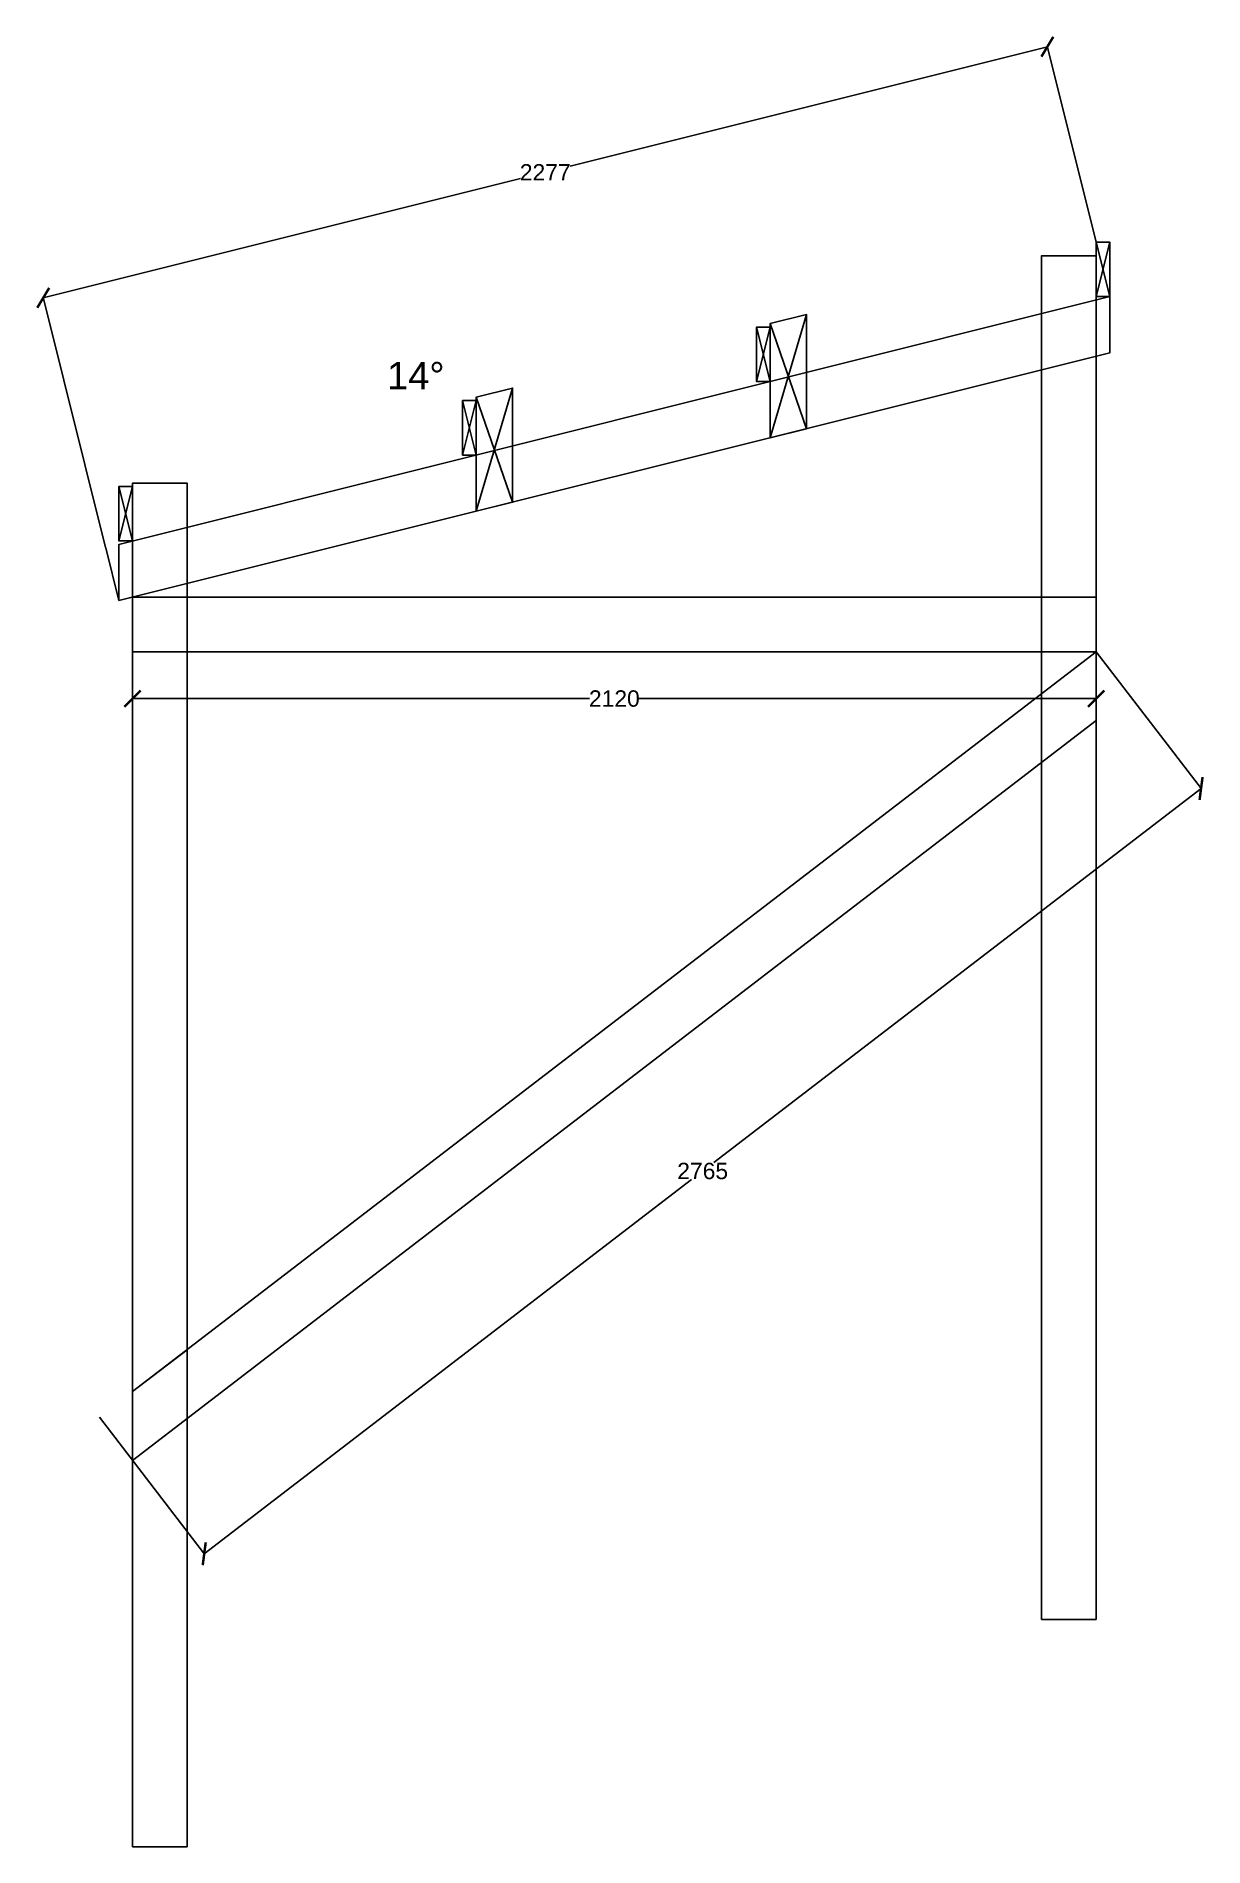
# Model space of a CAD drawing. Header units: inches. Extents: x -212 to 2357, y 0 to 3983.
import ezdxf

# ---------------------------------------------------------------- set-up
doc = ezdxf.new("R2010")
doc.units = ezdxf.units.IN
doc.header["$MEASUREMENT"] = 0
doc.styles.get("Standard").update_dxf_attribs({"font": 'Arial.ttf'})
doc.dimstyles.get("Standard").update_dxf_attribs({"dimtxt": 6, "dimasz": 0.18, "dimexe": 0.18, "dimexo": 0.0625, "dimgap": 0.09, "dimtad": 0, "dimtih": 1, "dimtoh": 1, "dimdec": 0, "dimzin": 0, "dimdsep": 46, "dimtxsty": 'Standard', "dimcen": 0.09, "dimadec": 0, "dimazin": 0, "dimtfac": 1, "dimtdec": 0, "dimtofl": 0, "dimtmove": 0, "dimatfit": 3, "dimfxl": 1, "dimtolj": 1, "dimtzin": 0, "dimarcsym": 0})

# ---------------------------------------------------------------- blocks, each defined once
blk = doc.blocks.new('*D46')
at = {"layer": 'Defpoints', "color": 0, "transparency": 16777216}
for p in [(2000, 3500), (511.4, 3041.9), (0, 3000), (2000, 3000)]:
    blk.add_point(p, dxfattribs=at)
at = {"color": 0, "transparency": 16777216, "insert": (623.1, 3236.2), "char_height": 60, "attachment_point": 5}
blk.add_mtext('\\A1;14°', dxfattribs=at)
blk = doc.blocks.new('_ArchTick')
at = {"color": 0, "linetype": 'ByBlock', "const_width": 0.15}
blk.add_lwpolyline([(-0.5, -0.5), (0.5, 0.5)], dxfattribs=at)
blk = doc.blocks.new('_None')
blk = doc.blocks.new('*D47')
at = {"color": 0, "lineweight": -2, "transparency": 16777216}
for p, q in [((2012.6, 3959.7), (962.8, 3697.2)), ((2149.9, 3410.4), (2012.3, 3960.7)), ((-196.5, 3407.4), (853.2, 3669.8)), ((-59.2, 2858.1), (-196.8, 3408.5))]:
    blk.add_line(p, q, dxfattribs=at)
at = {"layer": 'Defpoints', "color": 0, "transparency": 16777216}
for p in [(2012.6, 3959.7), (2150, 3410), (-59.1, 2857.7)]:
    blk.add_point(p, dxfattribs=at)
at = {"color": 0, "lineweight": -2, "transparency": 16777216, "xscale": 36, "yscale": 36, "zscale": 36}
for p, rotation in [((2012.6, 3959.7), 14.03624346792651), ((-196.5, 3407.4), 194.0362434679265)]:
    blk.add_blockref('_ArchTick', p, dxfattribs=dict(at, rotation=rotation))
at = {"color": 0, "transparency": 16777216, "insert": (908, 3683.5), "char_height": 36, "attachment_point": 5}
blk.add_mtext('\\A1;2277', dxfattribs=at)
blk = doc.blocks.new('*D50')
at = {"color": 0, "lineweight": -2, "transparency": 16777216}
for p, q in [((2120.2, 2628.5), (2351.5, 2327.3)), ((2350.8, 2328.1), (1278.7, 1505.2)), ((157.7, 644.6), (1229.8, 1467.6)), ((-72.8, 945), (158.4, 643.8))]:
    blk.add_line(p, q, dxfattribs=at)
at = {"layer": 'Defpoints', "color": 0, "transparency": 16777216}
for p in [(2120, 2628.8), (2350.8, 2328.1), (-73.1, 945.3)]:
    blk.add_point(p, dxfattribs=at)
at = {"color": 0, "lineweight": -2, "transparency": 16777216, "xscale": 36, "yscale": 36, "zscale": 36}
for p, rotation in [((2350.8, 2328.1), 37.51164927688638), ((157.7, 644.6), 217.5116492768864)]:
    blk.add_blockref('_ArchTick', p, dxfattribs=dict(at, rotation=rotation))
at = {"color": 0, "transparency": 16777216, "insert": (1254.3, 1486.4), "char_height": 36, "attachment_point": 5}
blk.add_mtext('\\A1;2765', dxfattribs=at)
blk = doc.blocks.new('*D51')
at = {"color": 0, "lineweight": -2, "transparency": 16777216}
for p, q in [((0, 2628.4), (0, 2524.7)), ((2120, 2628.4), (2120, 2524.7)), ((0, 2525.7), (1005.2, 2525.7)), ((2120, 2525.7), (1114.8, 2525.7))]:
    blk.add_line(p, q, dxfattribs=at)
at = {"layer": 'Defpoints', "color": 0, "transparency": 16777216}
for p in [(0, 2628.8), (2120, 2628.8), (2120, 2525.7)]:
    blk.add_point(p, dxfattribs=at)
at = {"color": 0, "lineweight": -2, "transparency": 16777216, "xscale": 36, "yscale": 36, "zscale": 36, "rotation": 180}
blk.add_blockref('_ArchTick', (0, 2525.7), dxfattribs=at)
at = {"color": 0, "lineweight": -2, "transparency": 16777216, "xscale": 36, "yscale": 36, "zscale": 36}
blk.add_blockref('_ArchTick', (2120, 2525.7), dxfattribs=at)
at = {"color": 0, "transparency": 16777216, "insert": (1060, 2525.7), "char_height": 36, "attachment_point": 5}
blk.add_mtext('\\A1;2120', dxfattribs=at)

msp = doc.modelspace()

# ---------------------------------------------------------------- linework, layer by layer
for p, q in [((2120, 3530), (2150, 3410)), ((2120, 3410), (2150, 3530)), ((1402.8, 3099.5), (1482.8, 3370.7)), ((1402.8, 3350.7), (1482.8, 3119.5)), ((1372.8, 3343.2), (1402.8, 3223.2)), ((1372.8, 3223.2), (1402.8, 3343.2)), ((756, 2937.8), (836, 3209)), ((756, 3189), (836, 2957.8)), ((726, 3181.5), (756, 3061.5)), ((726, 3061.5), (756, 3181.5)), ((-30, 2992.5), (0, 2872.5)), ((-30, 2872.5), (0, 2992.5)), ((-30, 2741.3), (-59.1, 2857.7)), ((120, 1093.5), (0, 1001.4))]:
    msp.add_line(p, q)
for points in [[(2150, 3410), (2150, 3530), (2120, 3530), (2120, 3410)], [(2000, 500), (2120, 500), (2120, 3500), (2000, 3500)], [(-30, 2741.3), (2150, 3286.3), (2150, 3410), (-30, 2865)], [(1402.8, 3099.5), (1482.8, 3119.5), (1482.8, 3370.7), (1402.8, 3350.7)], [(1402.8, 3223.2), (1402.8, 3343.2), (1372.8, 3343.2), (1372.8, 3223.2)], [(756, 2937.8), (836, 2957.8), (836, 3209), (756, 3189)], [(756, 3061.5), (756, 3181.5), (726, 3181.5), (726, 3061.5)], [(0, 2872.5), (0, 2992.5), (-30, 2992.5), (-30, 2872.5)], [(0, 0), (120, 0), (120, 3000), (0, 3000)], [(0, 2748.8), (0, 2628.8), (2120, 2628.8), (2120, 2748.8)], [(0, 850.1), (2120, 2477.5), (2120, 2628.8), (0, 1001.4)]]:
    msp.add_lwpolyline(points, close=True)

# ---------------------------------------------------------------- dimensions: what is measured, and where the dimension line sits
for p1, p2, distance, picture, middle in [((-59.1, 2857.7), (2150, 3410), 566.6, '*D47', (908, 3683.5)), ((-73.1, 945.3), (2120, 2628.8), -379, '*D50', (1254.3, 1486.4))]:
    dim = msp.add_aligned_dim(p1=p1, p2=p2, distance=distance, dimstyle='Standard', override={"dimscale": 6, "dimasz": 6, "dimblk": 'ArchTick', "dimblk1": 'ArchTick', "dimblk2": 'ArchTick', "dimcen": 0.1, "dimldrblk": 'ArchTick'})
    dim.commit()
    dim.dimension.update_dxf_attribs({"geometry": picture, "text_midpoint": middle})
dim = msp.add_angular_dim_3p(base=(511.4, 3041.9), center=(0, 3000), p1=(2000, 3000), p2=(2000, 3500), dimstyle='Standard', override={"dimtxt": 60, "dimasz": 6, "dimblk1": 'None', "dimblk2": 'None', "dimsah": 1, "dimcen": 0.1, "dimse1": 1, "dimse2": 1, "dimsd1": 1, "dimsd2": 1, "dimtmove": 2, "dimldrblk": 'ArchTick'})
dim.commit()
dim.dimension.update_dxf_attribs({"geometry": '*D46', "text_midpoint": (623.1, 3236.2), "dimtype": 165})
dim = msp.add_linear_dim(base=(2120, 2525.7), p1=(0, 2628.8), p2=(2120, 2628.8), dimstyle='Standard', override={"dimscale": 6, "dimasz": 6, "dimblk": 'ArchTick', "dimblk1": 'ArchTick', "dimblk2": 'ArchTick', "dimcen": 0.1, "dimldrblk": 'ArchTick'})
dim.commit()
dim.dimension.update_dxf_attribs({"geometry": '*D51', "text_midpoint": (1060, 2525.7)})

doc.saveas('drawing.dxf')
